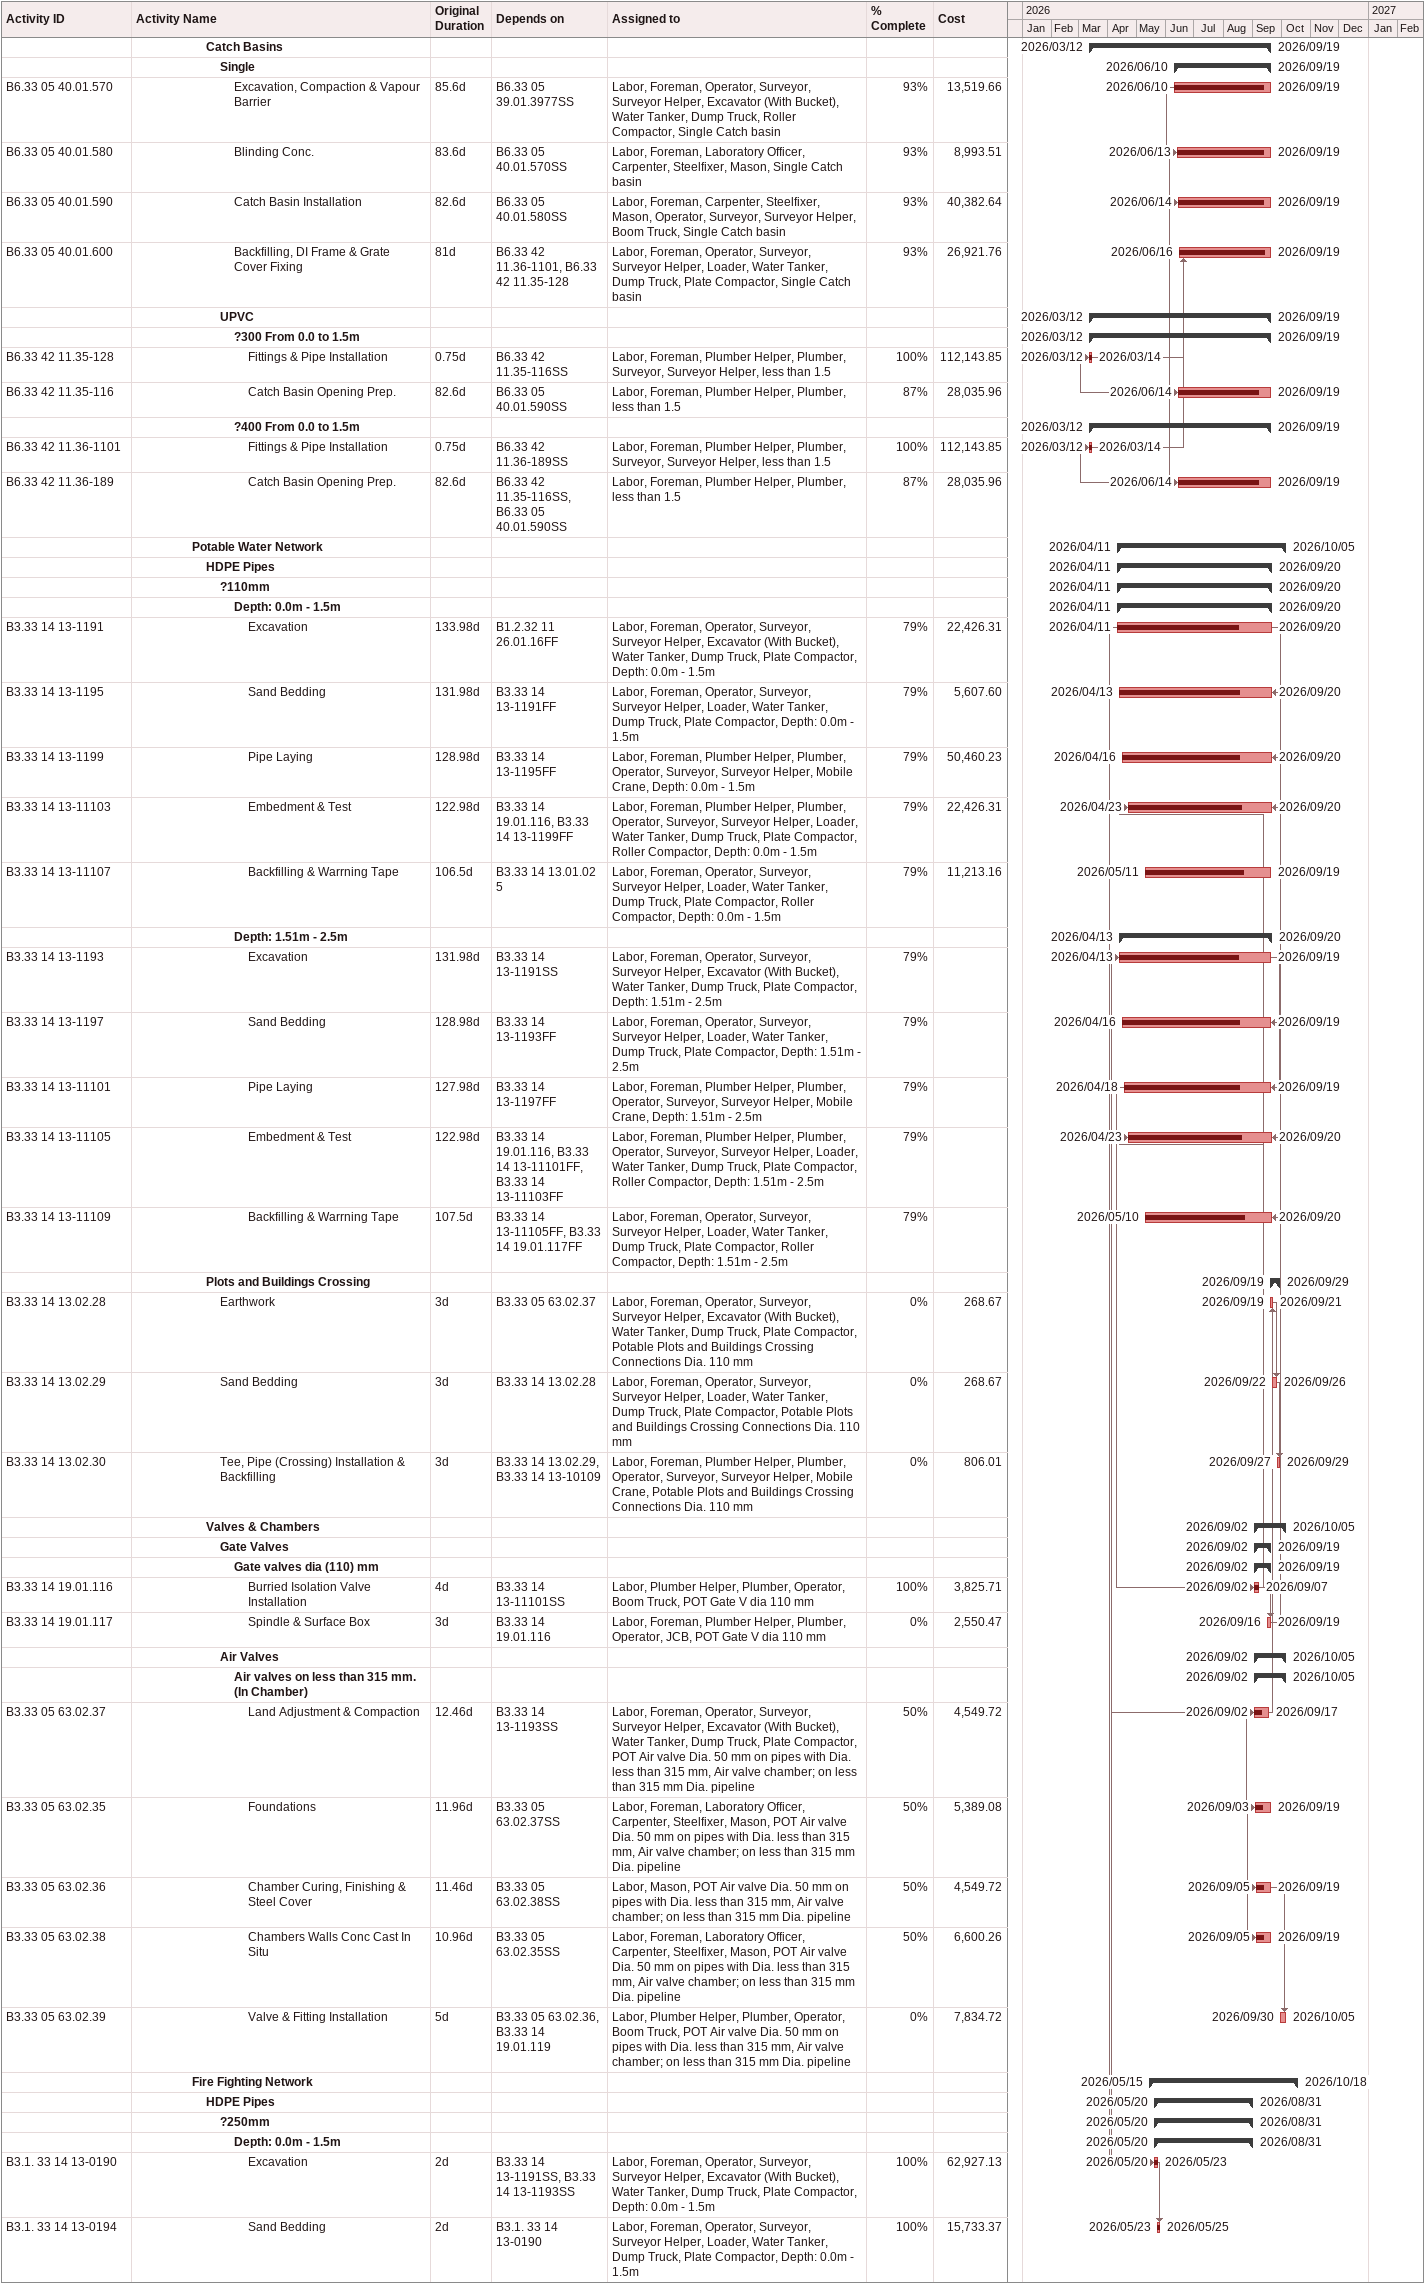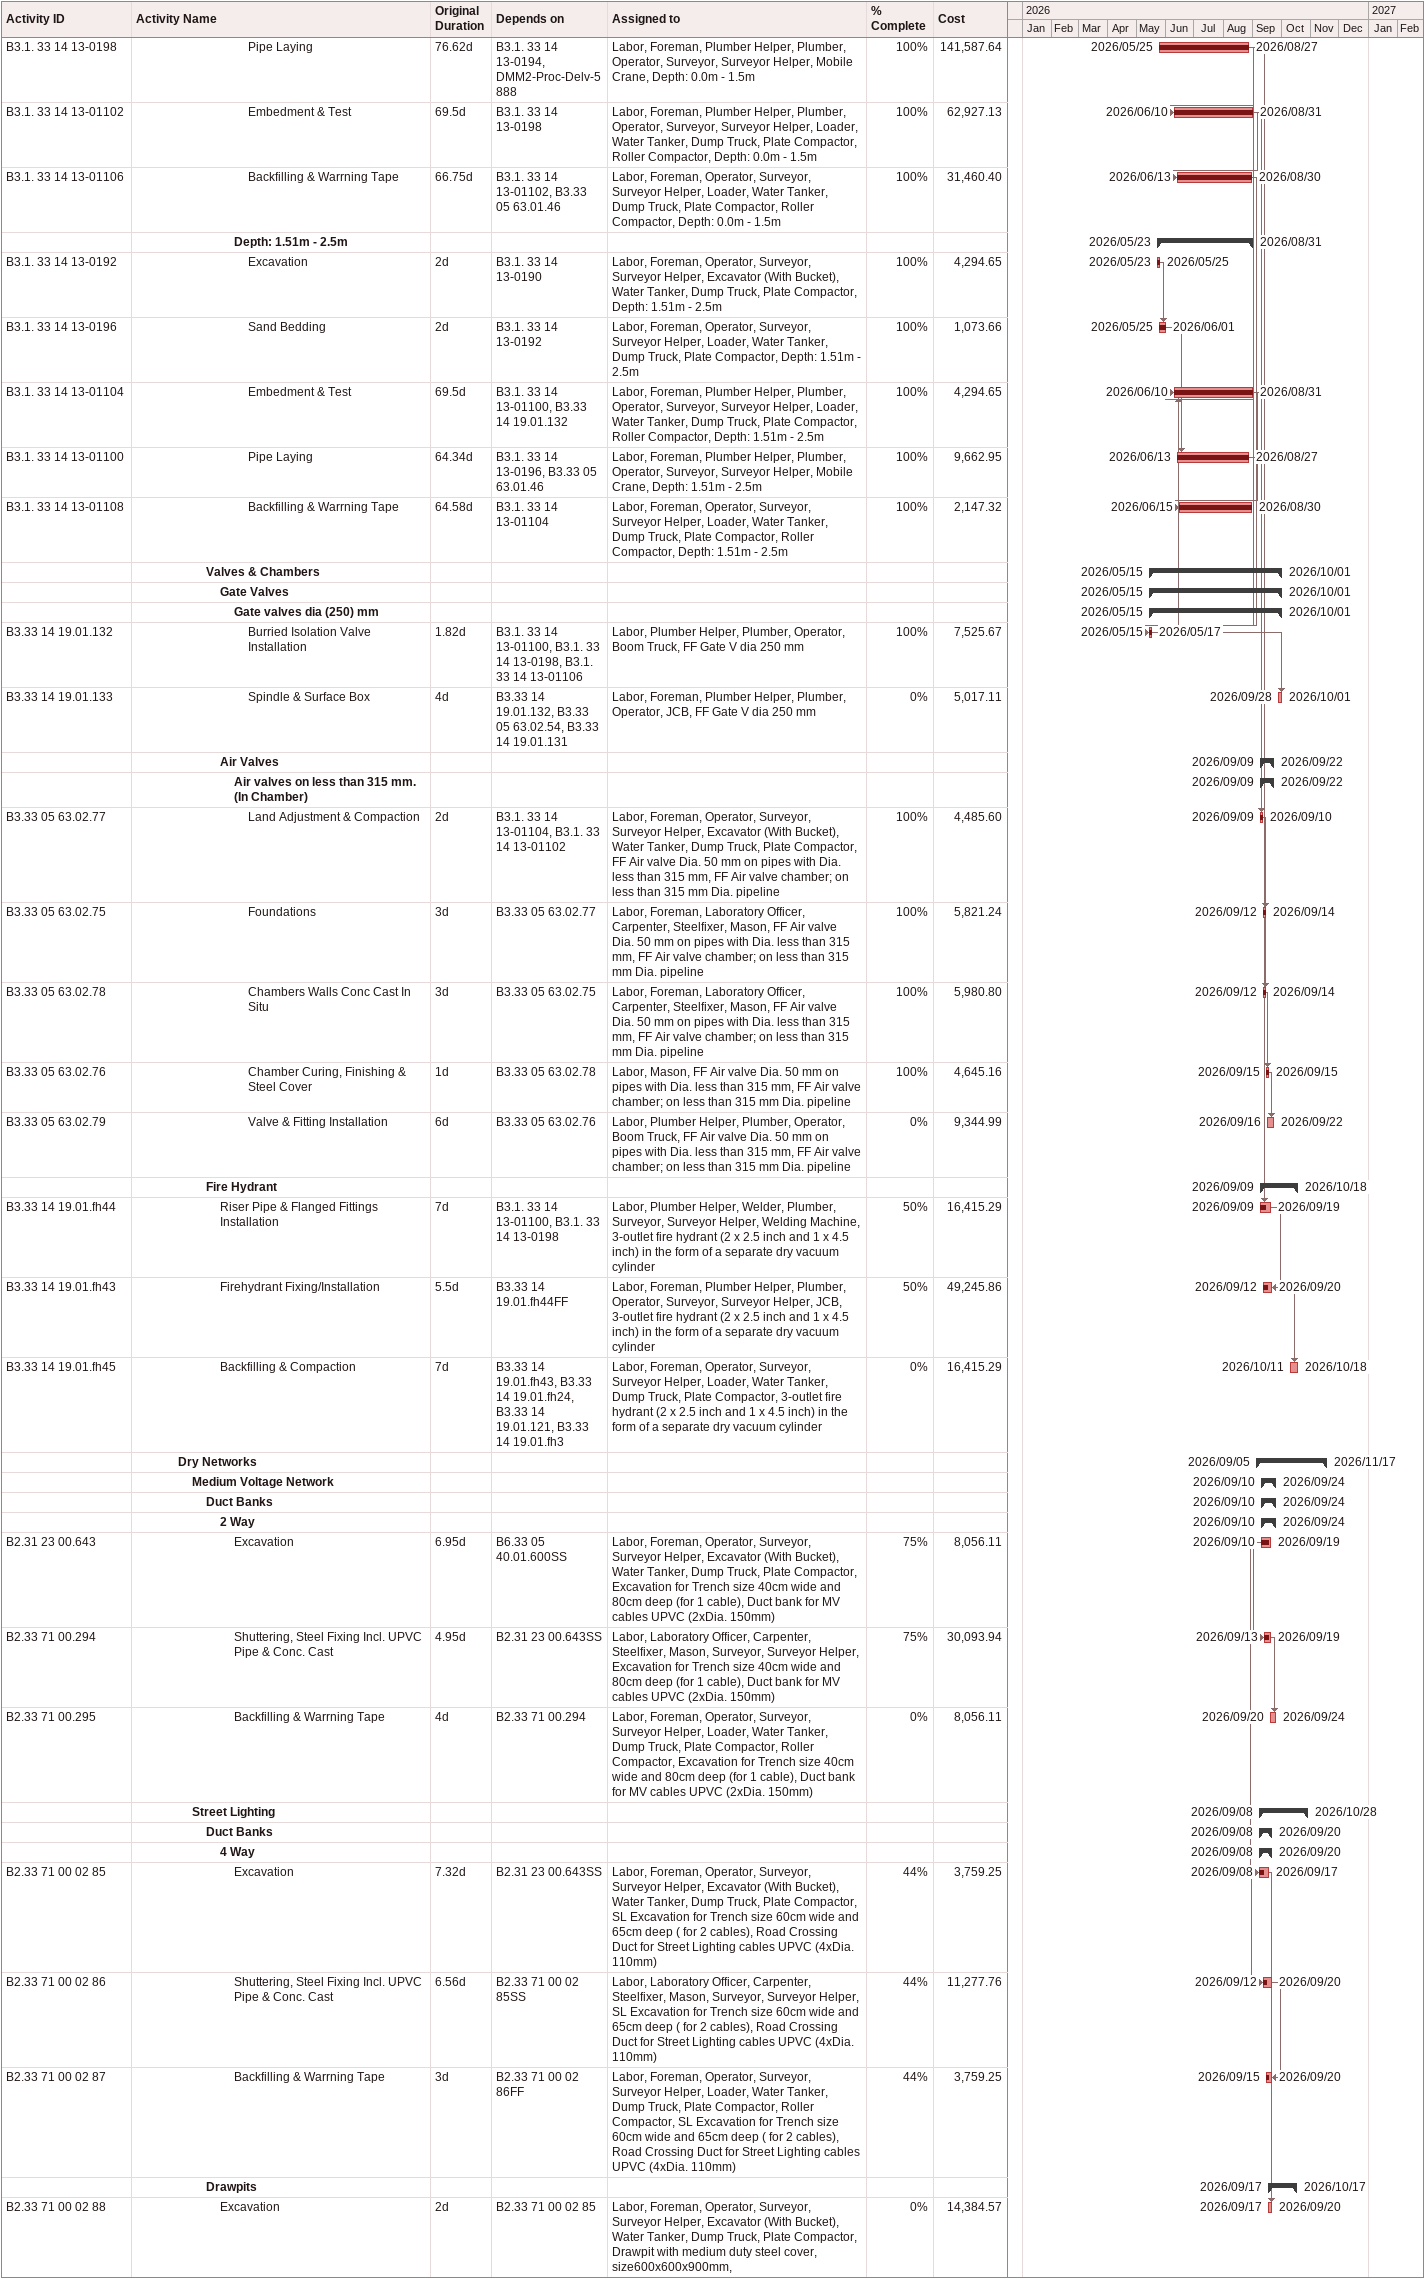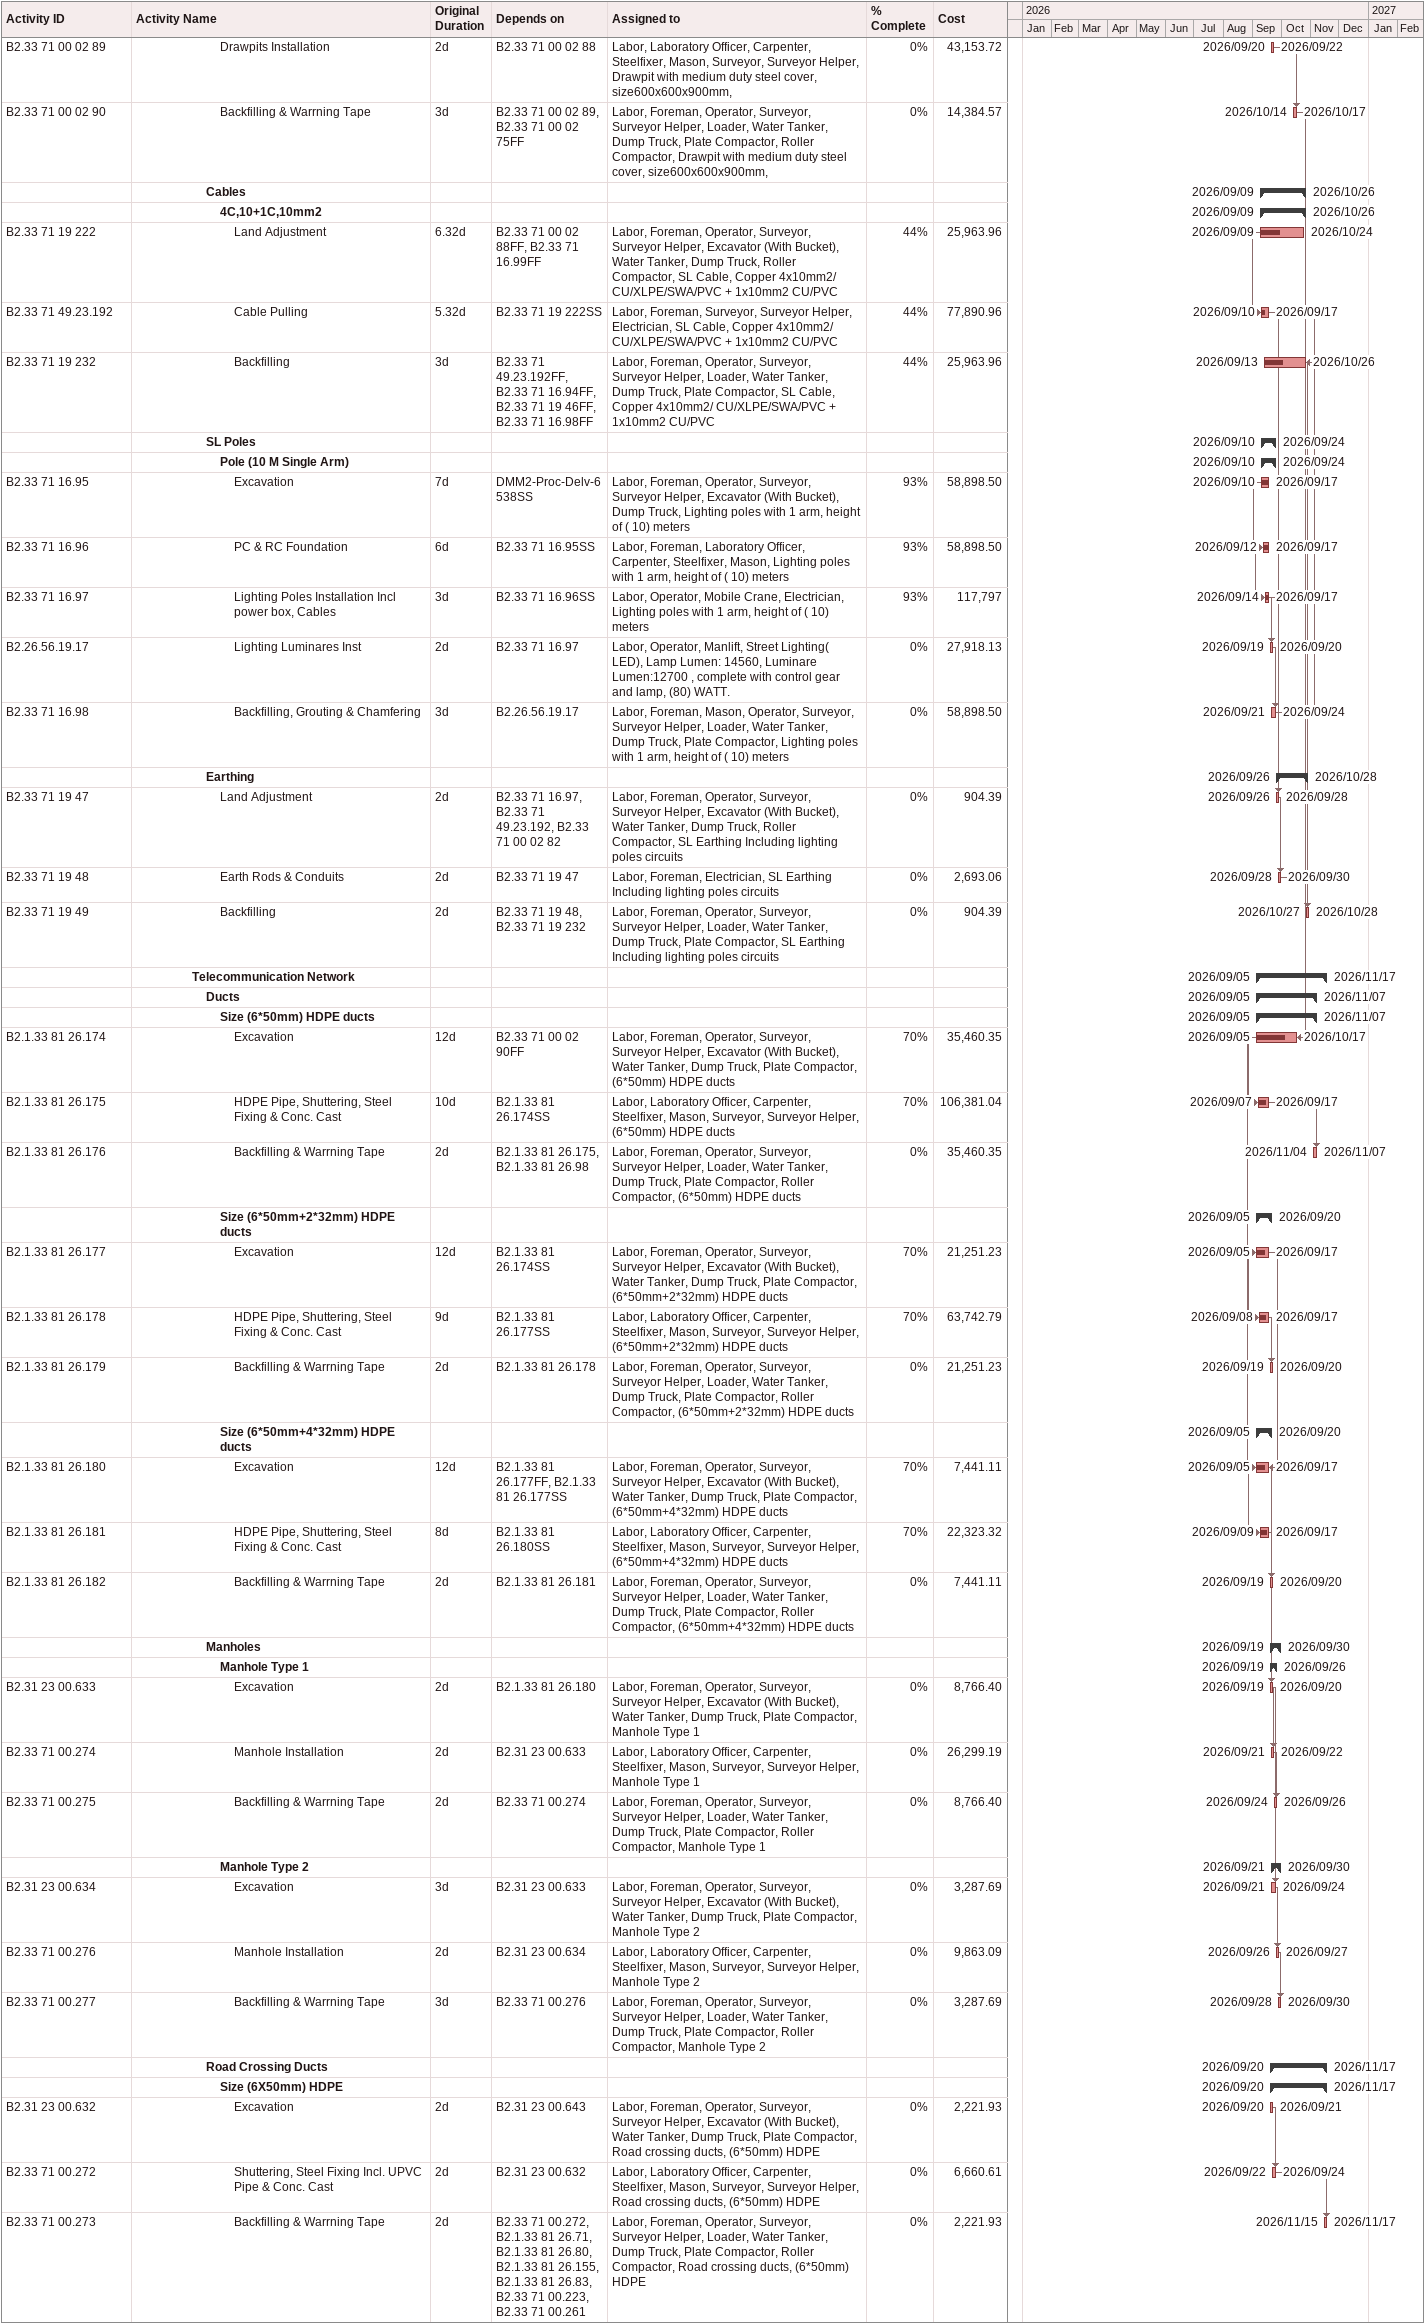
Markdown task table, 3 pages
| ID | Level | Task | Original duration | Start | Finish | Predecessors | Resources | % complete | Cost |
|---|---|---|---|---|---|---|---|---|---|
|  | 6 | **Catch Basins** |  | 2026-03-12 | 2026-09-19 |  |  |  |  |
|  | 7 | **Single** |  | 2026-06-10 | 2026-09-19 |  |  |  |  |
| B6.33 05 40.01.570 | 8 | Excavation, Compaction & Vapour Barrier | 85.6d | 2026-06-10 | 2026-09-19 | B6.33 05 39.01.3977SS | Labor, Foreman, Operator, Surveyor, Surveyor Helper, Excavator (With Bucket), Water Tanker, Dump Truck, Roller Compactor, Single Catch basin | 93 | 13519.66 |
| B6.33 05 40.01.580 | 8 | Blinding Conc. | 83.6d | 2026-06-13 | 2026-09-19 | B6.33 05 40.01.570SS | Labor, Foreman, Laboratory Officer, Carpenter, Steelfixer, Mason, Single Catch basin | 93 | 8993.51 |
| B6.33 05 40.01.590 | 8 | Catch Basin Installation | 82.6d | 2026-06-14 | 2026-09-19 | B6.33 05 40.01.580SS | Labor, Foreman, Carpenter, Steelfixer, Mason, Operator, Surveyor, Surveyor Helper, Boom Truck, Single Catch basin | 93 | 40382.64 |
| B6.33 05 40.01.600 | 8 | Backfilling, DI Frame & Grate Cover Fixing | 81d | 2026-06-16 | 2026-09-19 | B6.33 42 11.36-1101, B6.33 42 11.35-128 | Labor, Foreman, Operator, Surveyor, Surveyor Helper, Loader, Water Tanker, Dump Truck, Plate Compactor, Single Catch basin | 93 | 26921.76 |
|  | 7 | **UPVC** |  | 2026-03-12 | 2026-09-19 |  |  |  |  |
|  | 8 | **?300 From 0.0 to 1.5m** |  | 2026-03-12 | 2026-09-19 |  |  |  |  |
| B6.33 42 11.35-128 | 9 | Fittings & Pipe Installation | 0.75d | 2026-03-12 | 2026-03-14 | B6.33 42 11.35-116SS | Labor, Foreman, Plumber Helper, Plumber, Surveyor, Surveyor Helper, less than 1.5 | 100 | 112143.85 |
| B6.33 42 11.35-116 | 9 | Catch Basin Opening Prep. | 82.6d | 2026-06-14 | 2026-09-19 | B6.33 05 40.01.590SS | Labor, Foreman, Plumber Helper, Plumber, less than 1.5 | 87 | 28035.96 |
|  | 8 | **?400 From 0.0 to 1.5m** |  | 2026-03-12 | 2026-09-19 |  |  |  |  |
| B6.33 42 11.36-1101 | 9 | Fittings & Pipe Installation | 0.75d | 2026-03-12 | 2026-03-14 | B6.33 42 11.36-189SS | Labor, Foreman, Plumber Helper, Plumber, Surveyor, Surveyor Helper, less than 1.5 | 100 | 112143.85 |
| B6.33 42 11.36-189 | 9 | Catch Basin Opening Prep. | 82.6d | 2026-06-14 | 2026-09-19 | B6.33 42 11.35-116SS, B6.33 05 40.01.590SS | Labor, Foreman, Plumber Helper, Plumber, less than 1.5 | 87 | 28035.96 |
|  | 5 | **Potable Water Network** |  | 2026-04-11 | 2026-10-05 |  |  |  |  |
|  | 6 | **HDPE Pipes** |  | 2026-04-11 | 2026-09-20 |  |  |  |  |
|  | 7 | **?110mm** |  | 2026-04-11 | 2026-09-20 |  |  |  |  |
|  | 8 | **Depth: 0.0m - 1.5m** |  | 2026-04-11 | 2026-09-20 |  |  |  |  |
| B3.33 14 13-1191 | 9 | Excavation | 133.98d | 2026-04-11 | 2026-09-20 | B1.2.32 11 26.01.16FF | Labor, Foreman, Operator, Surveyor, Surveyor Helper, Excavator (With Bucket), Water Tanker, Dump Truck, Plate Compactor, Depth: 0.0m - 1.5m | 79 | 22426.31 |
| B3.33 14 13-1195 | 9 | Sand Bedding | 131.98d | 2026-04-13 | 2026-09-20 | B3.33 14 13-1191FF | Labor, Foreman, Operator, Surveyor, Surveyor Helper, Loader, Water Tanker, Dump Truck, Plate Compactor, Depth: 0.0m - 1.5m | 79 | 5607.60 |
| B3.33 14 13-1199 | 9 | Pipe Laying | 128.98d | 2026-04-16 | 2026-09-20 | B3.33 14 13-1195FF | Labor, Foreman, Plumber Helper, Plumber, Operator, Surveyor, Surveyor Helper, Mobile Crane, Depth: 0.0m - 1.5m | 79 | 50460.23 |
| B3.33 14 13-11103 | 9 | Embedment & Test | 122.98d | 2026-04-23 | 2026-09-20 | B3.33 14 19.01.116, B3.33 14 13-1199FF | Labor, Foreman, Plumber Helper, Plumber, Operator, Surveyor, Surveyor Helper, Loader, Water Tanker, Dump Truck, Plate Compactor, Roller Compactor, Depth: 0.0m - 1.5m | 79 | 22426.31 |
| B3.33 14 13-11107 | 9 | Backfilling & Warrning Tape | 106.5d | 2026-05-11 | 2026-09-19 | B3.33 14 13.01.02 5 | Labor, Foreman, Operator, Surveyor, Surveyor Helper, Loader, Water Tanker, Dump Truck, Plate Compactor, Roller Compactor, Depth: 0.0m - 1.5m | 79 | 11213.16 |
|  | 8 | **Depth: 1.51m - 2.5m** |  | 2026-04-13 | 2026-09-20 |  |  |  |  |
| B3.33 14 13-1193 | 9 | Excavation | 131.98d | 2026-04-13 | 2026-09-19 | B3.33 14 13-1191SS | Labor, Foreman, Operator, Surveyor, Surveyor Helper, Excavator (With Bucket), Water Tanker, Dump Truck, Plate Compactor, Depth: 1.51m - 2.5m | 79 |  |
| B3.33 14 13-1197 | 9 | Sand Bedding | 128.98d | 2026-04-16 | 2026-09-19 | B3.33 14 13-1193FF | Labor, Foreman, Operator, Surveyor, Surveyor Helper, Loader, Water Tanker, Dump Truck, Plate Compactor, Depth: 1.51m - 2.5m | 79 |  |
| B3.33 14 13-11101 | 9 | Pipe Laying | 127.98d | 2026-04-18 | 2026-09-19 | B3.33 14 13-1197FF | Labor, Foreman, Plumber Helper, Plumber, Operator, Surveyor, Surveyor Helper, Mobile Crane, Depth: 1.51m - 2.5m | 79 |  |
| B3.33 14 13-11105 | 9 | Embedment & Test | 122.98d | 2026-04-23 | 2026-09-20 | B3.33 14 19.01.116, B3.33 14 13-11101FF, B3.33 14 13-11103FF | Labor, Foreman, Plumber Helper, Plumber, Operator, Surveyor, Surveyor Helper, Loader, Water Tanker, Dump Truck, Plate Compactor, Roller Compactor, Depth: 1.51m - 2.5m | 79 |  |
| B3.33 14 13-11109 | 9 | Backfilling & Warrning Tape | 107.5d | 2026-05-10 | 2026-09-20 | B3.33 14 13-11105FF, B3.33 14 19.01.117FF | Labor, Foreman, Operator, Surveyor, Surveyor Helper, Loader, Water Tanker, Dump Truck, Plate Compactor, Roller Compactor, Depth: 1.51m - 2.5m | 79 |  |
|  | 6 | **Plots and Buildings Crossing** |  | 2026-09-19 | 2026-09-29 |  |  |  |  |
| B3.33 14 13.02.28 | 7 | Earthwork | 3d | 2026-09-19 | 2026-09-21 | B3.33 05 63.02.37 | Labor, Foreman, Operator, Surveyor, Surveyor Helper, Excavator (With Bucket), Water Tanker, Dump Truck, Plate Compactor, Potable Plots and Buildings Crossing Connections Dia. 110 mm | 0 | 268.67 |
| B3.33 14 13.02.29 | 7 | Sand Bedding | 3d | 2026-09-22 | 2026-09-26 | B3.33 14 13.02.28 | Labor, Foreman, Operator, Surveyor, Surveyor Helper, Loader, Water Tanker, Dump Truck, Plate Compactor, Potable Plots and Buildings Crossing Connections Dia. 110 mm | 0 | 268.67 |
| B3.33 14 13.02.30 | 7 | Tee, Pipe (Crossing) Installation & Backfilling | 3d | 2026-09-27 | 2026-09-29 | B3.33 14 13.02.29, B3.33 14 13-10109 | Labor, Foreman, Plumber Helper, Plumber, Operator, Surveyor, Surveyor Helper, Mobile Crane, Potable Plots and Buildings Crossing Connections Dia. 110 mm | 0 | 806.01 |
|  | 6 | **Valves & Chambers** |  | 2026-09-02 | 2026-10-05 |  |  |  |  |
|  | 7 | **Gate Valves** |  | 2026-09-02 | 2026-09-19 |  |  |  |  |
|  | 8 | **Gate valves dia (110) mm** |  | 2026-09-02 | 2026-09-19 |  |  |  |  |
| B3.33 14 19.01.116 | 9 | Burried Isolation Valve Installation | 4d | 2026-09-02 | 2026-09-07 | B3.33 14 13-11101SS | Labor, Plumber Helper, Plumber, Operator, Boom Truck, POT Gate V dia 110 mm | 100 | 3825.71 |
| B3.33 14 19.01.117 | 9 | Spindle & Surface Box | 3d | 2026-09-16 | 2026-09-19 | B3.33 14 19.01.116 | Labor, Foreman, Plumber Helper, Plumber, Operator, JCB, POT Gate V dia 110 mm | 0 | 2550.47 |
|  | 7 | **Air Valves** |  | 2026-09-02 | 2026-10-05 |  |  |  |  |
|  | 8 | **Air valves on less than 315 mm. (In Chamber)** |  | 2026-09-02 | 2026-10-05 |  |  |  |  |
| B3.33 05 63.02.37 | 9 | Land Adjustment & Compaction | 12.46d | 2026-09-02 | 2026-09-17 | B3.33 14 13-1193SS | Labor, Foreman, Operator, Surveyor, Surveyor Helper, Excavator (With Bucket), Water Tanker, Dump Truck, Plate Compactor, POT Air valve Dia. 50 mm on pipes with Dia. less than 315 mm, Air valve chamber; on less than 315 mm Dia. pipeline | 50 | 4549.72 |
| B3.33 05 63.02.35 | 9 | Foundations | 11.96d | 2026-09-03 | 2026-09-19 | B3.33 05 63.02.37SS | Labor, Foreman, Laboratory Officer, Carpenter, Steelfixer, Mason, POT Air valve Dia. 50 mm on pipes with Dia. less than 315 mm, Air valve chamber; on less than 315 mm Dia. pipeline | 50 | 5389.08 |
| B3.33 05 63.02.36 | 9 | Chamber Curing, Finishing & Steel Cover | 11.46d | 2026-09-05 | 2026-09-19 | B3.33 05 63.02.38SS | Labor, Mason, POT Air valve Dia. 50 mm on pipes with Dia. less than 315 mm, Air valve chamber; on less than 315 mm Dia. pipeline | 50 | 4549.72 |
| B3.33 05 63.02.38 | 9 | Chambers Walls Conc Cast In Situ | 10.96d | 2026-09-05 | 2026-09-19 | B3.33 05 63.02.35SS | Labor, Foreman, Laboratory Officer, Carpenter, Steelfixer, Mason, POT Air valve Dia. 50 mm on pipes with Dia. less than 315 mm, Air valve chamber; on less than 315 mm Dia. pipeline | 50 | 6600.26 |
| B3.33 05 63.02.39 | 9 | Valve & Fitting Installation | 5d | 2026-09-30 | 2026-10-05 | B3.33 05 63.02.36, B3.33 14 19.01.119 | Labor, Plumber Helper, Plumber, Operator, Boom Truck, POT Air valve Dia. 50 mm on pipes with Dia. less than 315 mm, Air valve chamber; on less than 315 mm Dia. pipeline | 0 | 7834.72 |
|  | 5 | **Fire Fighting Network** |  | 2026-05-15 | 2026-10-18 |  |  |  |  |
|  | 6 | **HDPE Pipes** |  | 2026-05-20 | 2026-08-31 |  |  |  |  |
|  | 7 | **?250mm** |  | 2026-05-20 | 2026-08-31 |  |  |  |  |
|  | 8 | **Depth: 0.0m - 1.5m** |  | 2026-05-20 | 2026-08-31 |  |  |  |  |
| B3.1. 33 14 13-0190 | 9 | Excavation | 2d | 2026-05-20 | 2026-05-23 | B3.33 14 13-1191SS, B3.33 14 13-1193SS | Labor, Foreman, Operator, Surveyor, Surveyor Helper, Excavator (With Bucket), Water Tanker, Dump Truck, Plate Compactor, Depth: 0.0m - 1.5m | 100 | 62927.13 |
| B3.1. 33 14 13-0194 | 9 | Sand Bedding | 2d | 2026-05-23 | 2026-05-25 | B3.1. 33 14 13-0190 | Labor, Foreman, Operator, Surveyor, Surveyor Helper, Loader, Water Tanker, Dump Truck, Plate Compactor, Depth: 0.0m - 1.5m | 100 | 15733.37 |
| B3.1. 33 14 13-0198 | 9 | Pipe Laying | 76.62d | 2026-05-25 | 2026-08-27 | B3.1. 33 14 13-0194, DMM2-Proc-Delv-5888 | Labor, Foreman, Plumber Helper, Plumber, Operator, Surveyor, Surveyor Helper, Mobile Crane, Depth: 0.0m - 1.5m | 100 | 141587.64 |
| B3.1. 33 14 13-01102 | 9 | Embedment & Test | 69.5d | 2026-06-10 | 2026-08-31 | B3.1. 33 14 13-0198 | Labor, Foreman, Plumber Helper, Plumber, Operator, Surveyor, Surveyor Helper, Loader, Water Tanker, Dump Truck, Plate Compactor, Roller Compactor, Depth: 0.0m - 1.5m | 100 | 62927.13 |
| B3.1. 33 14 13-01106 | 9 | Backfilling & Warrning Tape | 66.75d | 2026-06-13 | 2026-08-30 | B3.1. 33 14 13-01102, B3.33 05 63.01.46 | Labor, Foreman, Operator, Surveyor, Surveyor Helper, Loader, Water Tanker, Dump Truck, Plate Compactor, Roller Compactor, Depth: 0.0m - 1.5m | 100 | 31460.40 |
|  | 8 | **Depth: 1.51m - 2.5m** |  | 2026-05-23 | 2026-08-31 |  |  |  |  |
| B3.1. 33 14 13-0192 | 9 | Excavation | 2d | 2026-05-23 | 2026-05-25 | B3.1. 33 14 13-0190 | Labor, Foreman, Operator, Surveyor, Surveyor Helper, Excavator (With Bucket), Water Tanker, Dump Truck, Plate Compactor, Depth: 1.51m - 2.5m | 100 | 4294.65 |
| B3.1. 33 14 13-0196 | 9 | Sand Bedding | 2d | 2026-05-25 | 2026-06-01 | B3.1. 33 14 13-0192 | Labor, Foreman, Operator, Surveyor, Surveyor Helper, Loader, Water Tanker, Dump Truck, Plate Compactor, Depth: 1.51m - 2.5m | 100 | 1073.66 |
| B3.1. 33 14 13-01104 | 9 | Embedment & Test | 69.5d | 2026-06-10 | 2026-08-31 | B3.1. 33 14 13-01100, B3.33 14 19.01.132 | Labor, Foreman, Plumber Helper, Plumber, Operator, Surveyor, Surveyor Helper, Loader, Water Tanker, Dump Truck, Plate Compactor, Roller Compactor, Depth: 1.51m - 2.5m | 100 | 4294.65 |
| B3.1. 33 14 13-01100 | 9 | Pipe Laying | 64.34d | 2026-06-13 | 2026-08-27 | B3.1. 33 14 13-0196, B3.33 05 63.01.46 | Labor, Foreman, Plumber Helper, Plumber, Operator, Surveyor, Surveyor Helper, Mobile Crane, Depth: 1.51m - 2.5m | 100 | 9662.95 |
| B3.1. 33 14 13-01108 | 9 | Backfilling & Warrning Tape | 64.58d | 2026-06-15 | 2026-08-30 | B3.1. 33 14 13-01104 | Labor, Foreman, Operator, Surveyor, Surveyor Helper, Loader, Water Tanker, Dump Truck, Plate Compactor, Roller Compactor, Depth: 1.51m - 2.5m | 100 | 2147.32 |
|  | 6 | **Valves & Chambers** |  | 2026-05-15 | 2026-10-01 |  |  |  |  |
|  | 7 | **Gate Valves** |  | 2026-05-15 | 2026-10-01 |  |  |  |  |
|  | 8 | **Gate valves dia (250) mm** |  | 2026-05-15 | 2026-10-01 |  |  |  |  |
| B3.33 14 19.01.132 | 9 | Burried Isolation Valve Installation | 1.82d | 2026-05-15 | 2026-05-17 | B3.1. 33 14 13-01100, B3.1. 33 14 13-0198, B3.1. 33 14 13-01106 | Labor, Plumber Helper, Plumber, Operator, Boom Truck, FF Gate V dia 250 mm | 100 | 7525.67 |
| B3.33 14 19.01.133 | 9 | Spindle & Surface Box | 4d | 2026-09-28 | 2026-10-01 | B3.33 14 19.01.132, B3.33 05 63.02.54, B3.33 14 19.01.131 | Labor, Foreman, Plumber Helper, Plumber, Operator, JCB, FF Gate V dia 250 mm | 0 | 5017.11 |
|  | 7 | **Air Valves** |  | 2026-09-09 | 2026-09-22 |  |  |  |  |
|  | 8 | **Air valves on less than 315 mm. (In Chamber)** |  | 2026-09-09 | 2026-09-22 |  |  |  |  |
| B3.33 05 63.02.77 | 9 | Land Adjustment & Compaction | 2d | 2026-09-09 | 2026-09-10 | B3.1. 33 14 13-01104, B3.1. 33 14 13-01102 | Labor, Foreman, Operator, Surveyor, Surveyor Helper, Excavator (With Bucket), Water Tanker, Dump Truck, Plate Compactor, FF Air valve Dia. 50 mm on pipes with Dia. less than 315 mm, FF Air valve chamber; on less than 315 mm Dia. pipeline | 100 | 4485.60 |
| B3.33 05 63.02.75 | 9 | Foundations | 3d | 2026-09-12 | 2026-09-14 | B3.33 05 63.02.77 | Labor, Foreman, Laboratory Officer, Carpenter, Steelfixer, Mason, FF Air valve Dia. 50 mm on pipes with Dia. less than 315 mm, FF Air valve chamber; on less than 315 mm Dia. pipeline | 100 | 5821.24 |
| B3.33 05 63.02.78 | 9 | Chambers Walls Conc Cast In Situ | 3d | 2026-09-12 | 2026-09-14 | B3.33 05 63.02.75 | Labor, Foreman, Laboratory Officer, Carpenter, Steelfixer, Mason, FF Air valve Dia. 50 mm on pipes with Dia. less than 315 mm, FF Air valve chamber; on less than 315 mm Dia. pipeline | 100 | 5980.80 |
| B3.33 05 63.02.76 | 9 | Chamber Curing, Finishing & Steel Cover | 1d | 2026-09-15 | 2026-09-15 | B3.33 05 63.02.78 | Labor, Mason, FF Air valve Dia. 50 mm on pipes with Dia. less than 315 mm, FF Air valve chamber; on less than 315 mm Dia. pipeline | 100 | 4645.16 |
| B3.33 05 63.02.79 | 9 | Valve & Fitting Installation | 6d | 2026-09-16 | 2026-09-22 | B3.33 05 63.02.76 | Labor, Plumber Helper, Plumber, Operator, Boom Truck, FF Air valve Dia. 50 mm on pipes with Dia. less than 315 mm, FF Air valve chamber; on less than 315 mm Dia. pipeline | 0 | 9344.99 |
|  | 6 | **Fire Hydrant** |  | 2026-09-09 | 2026-10-18 |  |  |  |  |
| B3.33 14 19.01.fh44 | 7 | Riser Pipe & Flanged Fittings Installation | 7d | 2026-09-09 | 2026-09-19 | B3.1. 33 14 13-01100, B3.1. 33 14 13-0198 | Labor, Plumber Helper, Welder, Plumber, Surveyor, Surveyor Helper, Welding Machine, 3-outlet fire hydrant (2 x 2.5 inch and 1 x 4.5 inch) in the form of a separate dry vacuum cylinder | 50 | 16415.29 |
| B3.33 14 19.01.fh43 | 7 | Firehydrant Fixing/Installation | 5.5d | 2026-09-12 | 2026-09-20 | B3.33 14 19.01.fh44FF | Labor, Foreman, Plumber Helper, Plumber, Operator, Surveyor, Surveyor Helper, JCB, 3-outlet fire hydrant (2 x 2.5 inch and 1 x 4.5 inch) in the form of a separate dry vacuum cylinder | 50 | 49245.86 |
| B3.33 14 19.01.fh45 | 7 | Backfilling & Compaction | 7d | 2026-10-11 | 2026-10-18 | B3.33 14 19.01.fh43, B3.33 14 19.01.fh24, B3.33 14 19.01.121, B3.33 14 19.01.fh3 | Labor, Foreman, Operator, Surveyor, Surveyor Helper, Loader, Water Tanker, Dump Truck, Plate Compactor, 3-outlet fire hydrant (2 x 2.5 inch and 1 x 4.5 inch) in the form of a separate dry vacuum cylinder | 0 | 16415.29 |
|  | 4 | **Dry Networks** |  | 2026-09-05 | 2026-11-17 |  |  |  |  |
|  | 5 | **Medium Voltage Network** |  | 2026-09-10 | 2026-09-24 |  |  |  |  |
|  | 6 | **Duct Banks** |  | 2026-09-10 | 2026-09-24 |  |  |  |  |
|  | 7 | **2 Way** |  | 2026-09-10 | 2026-09-24 |  |  |  |  |
| B2.31 23 00.643 | 8 | Excavation | 6.95d | 2026-09-10 | 2026-09-19 | B6.33 05 40.01.600SS | Labor, Foreman, Operator, Surveyor, Surveyor Helper, Excavator (With Bucket), Water Tanker, Dump Truck, Plate Compactor, Excavation for Trench size 40cm wide and 80cm deep (for 1 cable), Duct bank for MV cables UPVC (2xDia. 150mm) | 75 | 8056.11 |
| B2.33 71 00.294 | 8 | Shuttering, Steel Fixing Incl. UPVC Pipe & Conc. Cast | 4.95d | 2026-09-13 | 2026-09-19 | B2.31 23 00.643SS | Labor, Laboratory Officer, Carpenter, Steelfixer, Mason, Surveyor, Surveyor Helper, Excavation for Trench size 40cm wide and 80cm deep (for 1 cable), Duct bank for MV cables UPVC (2xDia. 150mm) | 75 | 30093.94 |
| B2.33 71 00.295 | 8 | Backfilling & Warrning Tape | 4d | 2026-09-20 | 2026-09-24 | B2.33 71 00.294 | Labor, Foreman, Operator, Surveyor, Surveyor Helper, Loader, Water Tanker, Dump Truck, Plate Compactor, Roller Compactor, Excavation for Trench size 40cm wide and 80cm deep (for 1 cable), Duct bank for MV cables UPVC (2xDia. 150mm) | 0 | 8056.11 |
|  | 5 | **Street Lighting** |  | 2026-09-08 | 2026-10-28 |  |  |  |  |
|  | 6 | **Duct Banks** |  | 2026-09-08 | 2026-09-20 |  |  |  |  |
|  | 7 | **4 Way** |  | 2026-09-08 | 2026-09-20 |  |  |  |  |
| B2.33 71 00 02 85 | 8 | Excavation | 7.32d | 2026-09-08 | 2026-09-17 | B2.31 23 00.643SS | Labor, Foreman, Operator, Surveyor, Surveyor Helper, Excavator (With Bucket), Water Tanker, Dump Truck, Plate Compactor, SL Excavation for Trench size 60cm wide and 65cm deep ( for 2 cables), Road Crossing Duct for Street Lighting cables UPVC (4xDia. 110mm) | 44 | 3759.25 |
| B2.33 71 00 02 86 | 8 | Shuttering, Steel Fixing Incl. UPVC Pipe & Conc. Cast | 6.56d | 2026-09-12 | 2026-09-20 | B2.33 71 00 02 85SS | Labor, Laboratory Officer, Carpenter, Steelfixer, Mason, Surveyor, Surveyor Helper, SL Excavation for Trench size 60cm wide and 65cm deep ( for 2 cables), Road Crossing Duct for Street Lighting cables UPVC (4xDia. 110mm) | 44 | 11277.76 |
| B2.33 71 00 02 87 | 8 | Backfilling & Warrning Tape | 3d | 2026-09-15 | 2026-09-20 | B2.33 71 00 02 86FF | Labor, Foreman, Operator, Surveyor, Surveyor Helper, Loader, Water Tanker, Dump Truck, Plate Compactor, Roller Compactor, SL Excavation for Trench size 60cm wide and 65cm deep ( for 2 cables), Road Crossing Duct for Street Lighting cables UPVC (4xDia. 110mm) | 44 | 3759.25 |
|  | 6 | **Drawpits** |  | 2026-09-17 | 2026-10-17 |  |  |  |  |
| B2.33 71 00 02 88 | 7 | Excavation | 2d | 2026-09-17 | 2026-09-20 | B2.33 71 00 02 85 | Labor, Foreman, Operator, Surveyor, Surveyor Helper, Excavator (With Bucket), Water Tanker, Dump Truck, Plate Compactor, Drawpit with medium duty steel cover, size600x600x900mm, | 0 | 14384.57 |
| B2.33 71 00 02 89 | 7 | Drawpits Installation | 2d | 2026-09-20 | 2026-09-22 | B2.33 71 00 02 88 | Labor, Laboratory Officer, Carpenter, Steelfixer, Mason, Surveyor, Surveyor Helper, Drawpit with medium duty steel cover, size600x600x900mm, | 0 | 43153.72 |
| B2.33 71 00 02 90 | 7 | Backfilling & Warrning Tape | 3d | 2026-10-14 | 2026-10-17 | B2.33 71 00 02 89, B2.33 71 00 02 75FF | Labor, Foreman, Operator, Surveyor, Surveyor Helper, Loader, Water Tanker, Dump Truck, Plate Compactor, Roller Compactor, Drawpit with medium duty steel cover, size600x600x900mm, | 0 | 14384.57 |
|  | 6 | **Cables** |  | 2026-09-09 | 2026-10-26 |  |  |  |  |
|  | 7 | **4C,10+1C,10mm2** |  | 2026-09-09 | 2026-10-26 |  |  |  |  |
| B2.33 71 19 222 | 8 | Land Adjustment | 6.32d | 2026-09-09 | 2026-10-24 | B2.33 71 00 02 88FF, B2.33 71 16.99FF | Labor, Foreman, Operator, Surveyor, Surveyor Helper, Excavator (With Bucket), Water Tanker, Dump Truck, Roller Compactor, SL Cable, Copper 4x10mm2/ CU/XLPE/SWA/PVC + 1x10mm2 CU/PVC | 44 | 25963.96 |
| B2.33 71 49.23.192 | 8 | Cable Pulling | 5.32d | 2026-09-10 | 2026-09-17 | B2.33 71 19 222SS | Labor, Foreman, Surveyor, Surveyor Helper, Electrician, SL Cable, Copper 4x10mm2/ CU/XLPE/SWA/PVC + 1x10mm2 CU/PVC | 44 | 77890.96 |
| B2.33 71 19 232 | 8 | Backfilling | 3d | 2026-09-13 | 2026-10-26 | B2.33 71 49.23.192FF, B2.33 71 16.94FF, B2.33 71 19 46FF, B2.33 71 16.98FF | Labor, Foreman, Operator, Surveyor, Surveyor Helper, Loader, Water Tanker, Dump Truck, Plate Compactor, SL Cable, Copper 4x10mm2/ CU/XLPE/SWA/PVC + 1x10mm2 CU/PVC | 44 | 25963.96 |
|  | 6 | **SL Poles** |  | 2026-09-10 | 2026-09-24 |  |  |  |  |
|  | 7 | **Pole (10 M Single Arm)** |  | 2026-09-10 | 2026-09-24 |  |  |  |  |
| B2.33 71 16.95 | 8 | Excavation | 7d | 2026-09-10 | 2026-09-17 | DMM2-Proc-Delv-6538SS | Labor, Foreman, Operator, Surveyor, Surveyor Helper, Excavator (With Bucket), Dump Truck, Lighting poles with 1 arm, height of ( 10) meters | 93 | 58898.50 |
| B2.33 71 16.96 | 8 | PC & RC Foundation | 6d | 2026-09-12 | 2026-09-17 | B2.33 71 16.95SS | Labor, Foreman, Laboratory Officer, Carpenter, Steelfixer, Mason, Lighting poles with 1 arm, height of ( 10) meters | 93 | 58898.50 |
| B2.33 71 16.97 | 8 | Lighting Poles Installation Incl power box, Cables | 3d | 2026-09-14 | 2026-09-17 | B2.33 71 16.96SS | Labor, Operator, Mobile Crane, Electrician, Lighting poles with 1 arm, height of ( 10) meters | 93 | 117797 |
| B2.26.56.19.17 | 8 | Lighting Luminares Inst | 2d | 2026-09-19 | 2026-09-20 | B2.33 71 16.97 | Labor, Operator, Manlift, Street Lighting( LED), Lamp Lumen: 14560, Luminare Lumen:12700 , complete with control gear and lamp, (80) WATT. | 0 | 27918.13 |
| B2.33 71 16.98 | 8 | Backfilling, Grouting & Chamfering | 3d | 2026-09-21 | 2026-09-24 | B2.26.56.19.17 | Labor, Foreman, Mason, Operator, Surveyor, Surveyor Helper, Loader, Water Tanker, Dump Truck, Plate Compactor, Lighting poles with 1 arm, height of ( 10) meters | 0 | 58898.50 |
|  | 6 | **Earthing** |  | 2026-09-26 | 2026-10-28 |  |  |  |  |
| B2.33 71 19 47 | 7 | Land Adjustment | 2d | 2026-09-26 | 2026-09-28 | B2.33 71 16.97, B2.33 71 49.23.192, B2.33 71 00 02 82 | Labor, Foreman, Operator, Surveyor, Surveyor Helper, Excavator (With Bucket), Water Tanker, Dump Truck, Roller Compactor, SL Earthing Including lighting poles circuits | 0 | 904.39 |
| B2.33 71 19 48 | 7 | Earth Rods & Conduits | 2d | 2026-09-28 | 2026-09-30 | B2.33 71 19 47 | Labor, Foreman, Electrician, SL Earthing Including lighting poles circuits | 0 | 2693.06 |
| B2.33 71 19 49 | 7 | Backfilling | 2d | 2026-10-27 | 2026-10-28 | B2.33 71 19 48, B2.33 71 19 232 | Labor, Foreman, Operator, Surveyor, Surveyor Helper, Loader, Water Tanker, Dump Truck, Plate Compactor, SL Earthing Including lighting poles circuits | 0 | 904.39 |
|  | 5 | **Telecommunication Network** |  | 2026-09-05 | 2026-11-17 |  |  |  |  |
|  | 6 | **Ducts** |  | 2026-09-05 | 2026-11-07 |  |  |  |  |
|  | 7 | **Size (6*50mm) HDPE ducts** |  | 2026-09-05 | 2026-11-07 |  |  |  |  |
| B2.1.33 81 26.174 | 8 | Excavation | 12d | 2026-09-05 | 2026-10-17 | B2.33 71 00 02 90FF | Labor, Foreman, Operator, Surveyor, Surveyor Helper, Excavator (With Bucket), Water Tanker, Dump Truck, Plate Compactor, (6*50mm) HDPE ducts | 70 | 35460.35 |
| B2.1.33 81 26.175 | 8 | HDPE Pipe, Shuttering, Steel Fixing & Conc. Cast | 10d | 2026-09-07 | 2026-09-17 | B2.1.33 81 26.174SS | Labor, Laboratory Officer, Carpenter, Steelfixer, Mason, Surveyor, Surveyor Helper, (6*50mm) HDPE ducts | 70 | 106381.04 |
| B2.1.33 81 26.176 | 8 | Backfilling & Warrning Tape | 2d | 2026-11-04 | 2026-11-07 | B2.1.33 81 26.175, B2.1.33 81 26.98 | Labor, Foreman, Operator, Surveyor, Surveyor Helper, Loader, Water Tanker, Dump Truck, Plate Compactor, Roller Compactor, (6*50mm) HDPE ducts | 0 | 35460.35 |
|  | 7 | **Size (6*50mm+2*32mm) HDPE ducts** |  | 2026-09-05 | 2026-09-20 |  |  |  |  |
| B2.1.33 81 26.177 | 8 | Excavation | 12d | 2026-09-05 | 2026-09-17 | B2.1.33 81 26.174SS | Labor, Foreman, Operator, Surveyor, Surveyor Helper, Excavator (With Bucket), Water Tanker, Dump Truck, Plate Compactor, (6*50mm+2*32mm) HDPE ducts | 70 | 21251.23 |
| B2.1.33 81 26.178 | 8 | HDPE Pipe, Shuttering, Steel Fixing & Conc. Cast | 9d | 2026-09-08 | 2026-09-17 | B2.1.33 81 26.177SS | Labor, Laboratory Officer, Carpenter, Steelfixer, Mason, Surveyor, Surveyor Helper, (6*50mm+2*32mm) HDPE ducts | 70 | 63742.79 |
| B2.1.33 81 26.179 | 8 | Backfilling & Warrning Tape | 2d | 2026-09-19 | 2026-09-20 | B2.1.33 81 26.178 | Labor, Foreman, Operator, Surveyor, Surveyor Helper, Loader, Water Tanker, Dump Truck, Plate Compactor, Roller Compactor, (6*50mm+2*32mm) HDPE ducts | 0 | 21251.23 |
|  | 7 | **Size (6*50mm+4*32mm) HDPE ducts** |  | 2026-09-05 | 2026-09-20 |  |  |  |  |
| B2.1.33 81 26.180 | 8 | Excavation | 12d | 2026-09-05 | 2026-09-17 | B2.1.33 81 26.177FF, B2.1.33 81 26.177SS | Labor, Foreman, Operator, Surveyor, Surveyor Helper, Excavator (With Bucket), Water Tanker, Dump Truck, Plate Compactor, (6*50mm+4*32mm) HDPE ducts | 70 | 7441.11 |
| B2.1.33 81 26.181 | 8 | HDPE Pipe, Shuttering, Steel Fixing & Conc. Cast | 8d | 2026-09-09 | 2026-09-17 | B2.1.33 81 26.180SS | Labor, Laboratory Officer, Carpenter, Steelfixer, Mason, Surveyor, Surveyor Helper, (6*50mm+4*32mm) HDPE ducts | 70 | 22323.32 |
| B2.1.33 81 26.182 | 8 | Backfilling & Warrning Tape | 2d | 2026-09-19 | 2026-09-20 | B2.1.33 81 26.181 | Labor, Foreman, Operator, Surveyor, Surveyor Helper, Loader, Water Tanker, Dump Truck, Plate Compactor, Roller Compactor, (6*50mm+4*32mm) HDPE ducts | 0 | 7441.11 |
|  | 6 | **Manholes** |  | 2026-09-19 | 2026-09-30 |  |  |  |  |
|  | 7 | **Manhole Type 1** |  | 2026-09-19 | 2026-09-26 |  |  |  |  |
| B2.31 23 00.633 | 8 | Excavation | 2d | 2026-09-19 | 2026-09-20 | B2.1.33 81 26.180 | Labor, Foreman, Operator, Surveyor, Surveyor Helper, Excavator (With Bucket), Water Tanker, Dump Truck, Plate Compactor, Manhole Type 1 | 0 | 8766.40 |
| B2.33 71 00.274 | 8 | Manhole Installation | 2d | 2026-09-21 | 2026-09-22 | B2.31 23 00.633 | Labor, Laboratory Officer, Carpenter, Steelfixer, Mason, Surveyor, Surveyor Helper, Manhole Type 1 | 0 | 26299.19 |
| B2.33 71 00.275 | 8 | Backfilling & Warrning Tape | 2d | 2026-09-24 | 2026-09-26 | B2.33 71 00.274 | Labor, Foreman, Operator, Surveyor, Surveyor Helper, Loader, Water Tanker, Dump Truck, Plate Compactor, Roller Compactor, Manhole Type 1 | 0 | 8766.40 |
|  | 7 | **Manhole Type 2** |  | 2026-09-21 | 2026-09-30 |  |  |  |  |
| B2.31 23 00.634 | 8 | Excavation | 3d | 2026-09-21 | 2026-09-24 | B2.31 23 00.633 | Labor, Foreman, Operator, Surveyor, Surveyor Helper, Excavator (With Bucket), Water Tanker, Dump Truck, Plate Compactor, Manhole Type 2 | 0 | 3287.69 |
| B2.33 71 00.276 | 8 | Manhole Installation | 2d | 2026-09-26 | 2026-09-27 | B2.31 23 00.634 | Labor, Laboratory Officer, Carpenter, Steelfixer, Mason, Surveyor, Surveyor Helper, Manhole Type 2 | 0 | 9863.09 |
| B2.33 71 00.277 | 8 | Backfilling & Warrning Tape | 3d | 2026-09-28 | 2026-09-30 | B2.33 71 00.276 | Labor, Foreman, Operator, Surveyor, Surveyor Helper, Loader, Water Tanker, Dump Truck, Plate Compactor, Roller Compactor, Manhole Type 2 | 0 | 3287.69 |
|  | 6 | **Road Crossing Ducts** |  | 2026-09-20 | 2026-11-17 |  |  |  |  |
|  | 7 | **Size (6X50mm) HDPE** |  | 2026-09-20 | 2026-11-17 |  |  |  |  |
| B2.31 23 00.632 | 8 | Excavation | 2d | 2026-09-20 | 2026-09-21 | B2.31 23 00.643 | Labor, Foreman, Operator, Surveyor, Surveyor Helper, Excavator (With Bucket), Water Tanker, Dump Truck, Plate Compactor, Road crossing ducts, (6*50mm) HDPE | 0 | 2221.93 |
| B2.33 71 00.272 | 8 | Shuttering, Steel Fixing Incl. UPVC Pipe & Conc. Cast | 2d | 2026-09-22 | 2026-09-24 | B2.31 23 00.632 | Labor, Laboratory Officer, Carpenter, Steelfixer, Mason, Surveyor, Surveyor Helper, Road crossing ducts, (6*50mm) HDPE | 0 | 6660.61 |
| B2.33 71 00.273 | 8 | Backfilling & Warrning Tape | 2d | 2026-11-15 | 2026-11-17 | B2.33 71 00.272, B2.1.33 81 26.71, B2.1.33 81 26.80, B2.1.33 81 26.155, B2.1.33 81 26.83, B2.33 71 00.223, B2.33 71 00.261 | Labor, Foreman, Operator, Surveyor, Surveyor Helper, Loader, Water Tanker, Dump Truck, Plate Compactor, Roller Compactor, Road crossing ducts, (6*50mm) HDPE | 0 | 2221.93 |
